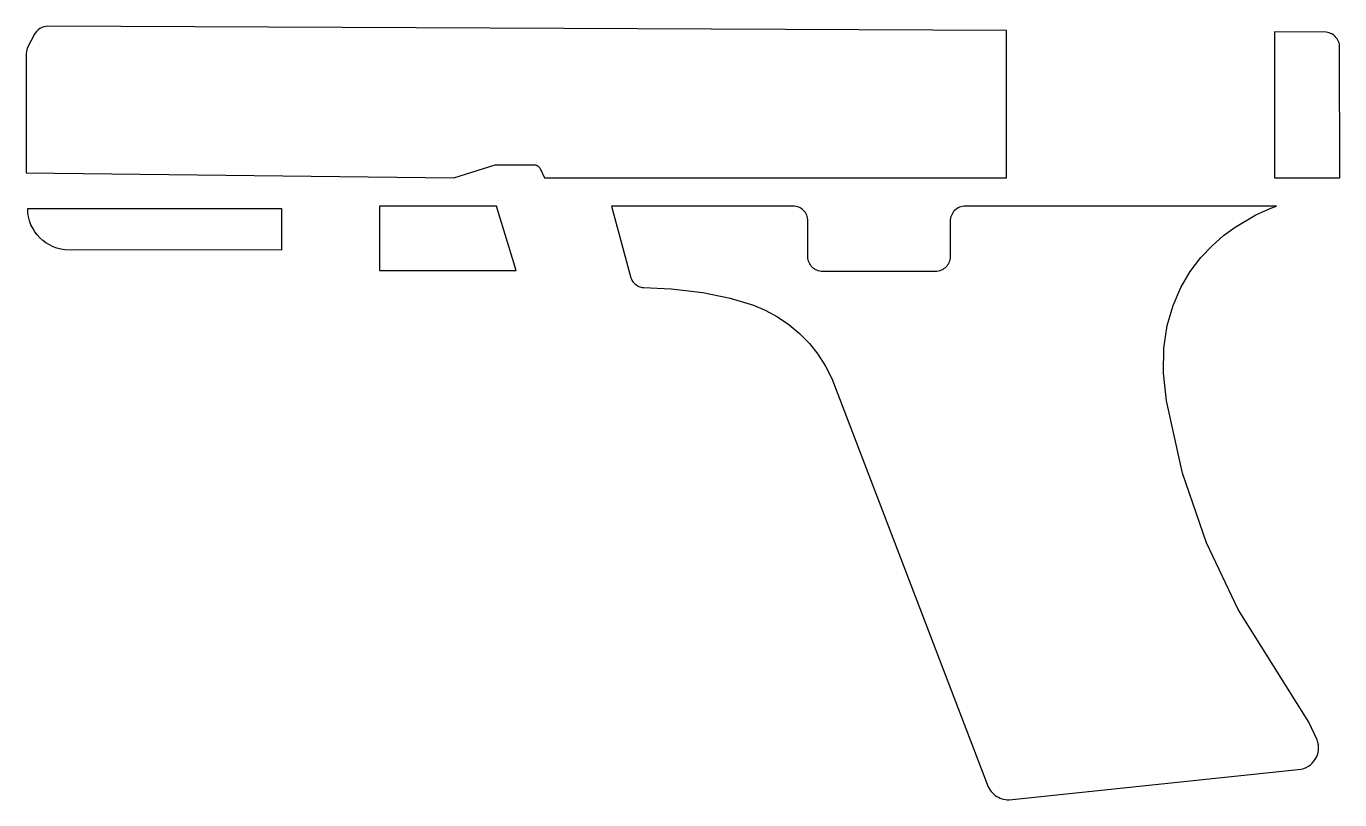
# Model space of a CAD drawing. Header units: metres. Extents: x 19 to 177, y -148 to -55.
import ezdxf

# ---------------------------------------------------------------- set-up
doc = ezdxf.new("R2010")
doc.units = ezdxf.units.M

msp = doc.modelspace()

# ---------------------------------------------------------------- linework, layer by layer
for points in [[(136.54024, -55.699914), (21.370036, -55.171594), (21.235924, -55.18531), (20.974558, -55.23992), (20.725638, -55.329328), (20.492212, -55.451502), (20.277836, -55.60441), (20.085558, -55.786274), (19.918934, -55.994808), (19.84629, -56.108346), (18.994628, -57.816496), (18.928842, -58.015886), (18.886678, -58.221372), (18.86839, -58.430922), (18.867628, -72.764396), (70.19036, -73.367138), (75.172062, -71.799704), (79.859632, -71.80199), (79.92237, -71.808848), (79.984092, -71.820024), (80.04429, -71.835518), (80.102964, -71.855076), (80.160114, -71.878698), (80.215232, -71.906384), (80.268318, -71.937626), (80.318864, -71.972678), (80.36687, -72.011032), (80.412336, -72.052942), (80.454754, -72.098154), (80.494124, -72.146414), (80.530192, -72.197722), (80.562704, -72.251824), (81.080102, -73.367138), (136.540748, -73.367138), (136.540748, -55.69966)], [(168.731946, -55.848758), (168.731946, -73.367138), (176.568862, -73.367138), (176.559464, -57.512712), (176.532032, -57.332372), (176.487328, -57.158382), (176.426368, -56.991504), (176.350168, -56.8325), (176.25949, -56.68264), (176.155096, -56.542686), (176.038002, -56.4134), (175.909224, -56.295798), (175.769778, -56.190896), (175.620172, -56.099456), (175.461676, -56.022494), (175.295052, -55.960772), (175.121062, -55.915306), (174.940722, -55.887112), (168.731692, -55.849012)], [(49.506378, -82.047842), (23.50897, -82.022188), (23.014432, -81.94675), (22.536912, -81.824068), (22.079204, -81.656428), (21.643594, -81.446624), (21.232876, -81.197196), (20.849336, -80.91043), (20.495514, -80.588866), (20.17395, -80.235044), (19.887184, -79.851504), (19.637756, -79.440786), (19.427952, -79.005176), (19.260312, -78.547468), (19.13763, -78.069948), (19.062192, -77.575156), (19.036538, -77.065886), (49.506632, -77.065886), (49.506632, -82.047842)], [(77.704188, -84.505546), (75.346052, -76.7715), (61.263784, -76.7715), (61.263784, -84.505546), (77.704442, -84.505546)], [(173.855126, -140.88999), (172.861732, -138.744706), (164.35578, -125.242574), (160.57753, -117.23243), (157.694122, -108.860844), (155.755594, -100.148136), (155.407106, -96.840802), (155.45816, -93.83903), (155.856432, -91.129866), (156.55036, -88.700864), (157.48762, -86.53907), (158.616142, -84.632038), (159.88411, -82.966814), (161.239454, -81.530952), (162.630104, -80.311498), (164.004244, -79.295752), (166.494206, -77.825092), (168.293288, -77.017118), (168.985438, -76.770484), (131.448048, -76.779882), (131.265168, -76.807822), (131.088638, -76.853288), (130.919474, -76.915264), (130.758438, -76.992734), (130.606546, -77.084936), (130.464814, -77.190854), (130.334004, -77.309726), (130.215132, -77.440536), (130.109214, -77.582268), (130.017012, -77.73416), (129.939542, -77.895196), (129.877566, -78.06436), (129.8321, -78.24089), (129.80416, -78.42377), (129.785618, -83.039458), (129.758694, -83.215226), (129.715006, -83.384898), (129.65557, -83.547458), (129.581148, -83.702144), (129.492502, -83.84794), (129.390648, -83.984084), (129.276348, -84.109814), (129.150618, -84.224114), (129.014474, -84.325968), (128.868678, -84.414614), (128.713992, -84.489036), (128.551432, -84.548472), (128.38176, -84.59216), (128.205992, -84.619084), (114.305588, -84.619084), (114.12982, -84.59216), (113.960148, -84.548472), (113.797588, -84.489036), (113.642902, -84.414614), (113.497106, -84.325968), (113.360962, -84.224114), (113.235232, -84.109814), (113.120932, -83.984084), (113.019078, -83.84794), (112.930432, -83.702144), (112.85601, -83.547458), (112.796574, -83.384898), (112.752886, -83.215226), (112.725962, -83.039458), (112.707674, -78.38313), (112.680496, -78.204822), (112.6363, -78.03261), (112.575848, -77.86751), (112.500156, -77.710538), (112.41024, -77.562456), (112.306862, -77.42428), (112.191038, -77.296772), (112.06353, -77.180948), (111.925354, -77.07757), (111.777272, -76.987654), (111.6203, -76.911962), (111.4552, -76.85151), (111.282988, -76.807314), (111.10468, -76.780136), (89.141808, -76.770738), (91.472766, -85.404452), (91.528138, -85.53958), (91.59367, -85.668358), (91.668854, -85.790278), (91.753436, -85.905086), (91.8464, -86.012274), (91.947492, -86.111334), (92.05595, -86.202012), (92.17152, -86.2838), (92.293186, -86.35619), (92.420694, -86.418928), (92.553536, -86.471506), (92.69095, -86.513416), (92.832428, -86.544404), (92.977208, -86.563962), (96.304354, -86.701376), (100.105718, -87.141304), (103.39959, -87.82685), (106.178096, -88.692736), (107.569762, -89.267538), (109.056932, -90.059256), (110.444534, -90.996516), (111.724186, -92.068904), (112.887252, -93.265498), (113.925604, -94.575884), (114.83086, -95.98914), (115.594638, -97.494598), (134.35711, -146.531076), (134.464552, -146.732498), (134.58698, -146.922236), (134.723632, -147.099782), (134.873492, -147.264628), (135.035544, -147.416266), (135.208772, -147.553934), (135.39216, -147.67687), (135.584946, -147.78482), (135.78586, -147.877022), (135.99414, -147.952968), (136.209024, -148.011896), (136.429242, -148.053552), (136.654032, -148.07692), (136.882124, -148.081746), (171.956984, -144.397984), (172.25645, -144.311624), (172.538136, -144.19326), (172.800772, -144.045432), (173.042326, -143.87068), (173.261528, -143.67129), (173.456346, -143.450056), (173.62551, -143.209518), (173.767242, -142.952216), (173.880018, -142.680436), (173.96206, -142.396972), (174.011844, -142.10411), (174.027592, -141.804644), (174.00778, -141.50086), (173.950884, -141.195298), (173.855126, -140.890752)]]:
    msp.add_lwpolyline(points)

doc.saveas('drawing.dxf')
